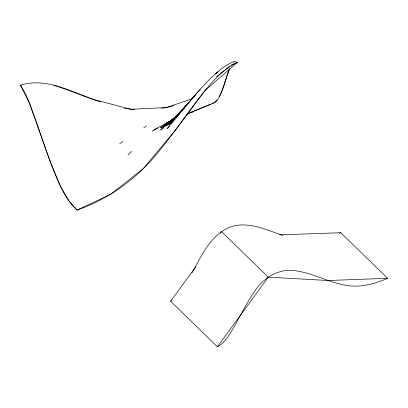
<?xml version="1.0" encoding="UTF-8"?>
<svg xmlns="http://www.w3.org/2000/svg" width="408" height="408" viewBox="0 0 408 408"><rect width="100%" height="100%" fill="white"/><g stroke="black" fill="none" stroke-linecap="round" stroke-linejoin="round"><path stroke-width="0.61" d="M229.627 68.789L220.784 94.075L218.724 98.155L216.526 101.128L214.174 102.887L212.175 103.316M229.352 68.906C225.471 77.984 224.451 88.373 218.969 96.686M192.015 272.753C202.378 254.337 212.731 230.393 235.661 225.537C252.205 222.702 267.877 230.459 283.183 235.508M216.791 99.822L214.975 102.439L186.839 114.031M279.623 234.845L340.818 232.739L387.6 278.302C373.917 284.31 358.647 288.267 343.735 284.881C327.838 281.739 313.37 273.625 297.33 271.055C280.612 267.485 264.053 276.884 255.102 290.766C246.758 302.353 240.674 315.328 233.631 327.695C229.281 334.769 225.104 342.858 217.393 346.775L170.61 301.211L195.692 266.919M220.397 233.141L221.519 231.606L268.301 277.165L328.297 280.51L387.6 278.302M217.393 346.775L268.301 277.165M170.335 124.022C185.645 106.835 199.446 88.016 216.786 72.726C221.733 68.309 227.215 64.377 233.351 61.792M190.964 99.945L195.835 94.222M188.7 102.423L169.101 124.44L187.609 103.948L167.882 124.94L179.586 112.787M169.442 126.2L167.28 128.494L198.4 91.331L200.369 89.745M181.325 110.986L184.36 107.834M184.319 107.799L166.663 125.491L178.745 113.786M127.974 154.912L131.59 151.419M152.408 131.33L153.77 130.019L172.722 119.564M179.087 113.256L165.449 126.052L178.704 114.118M217.938 71.696L215.424 73.924L216.786 72.726M216.617 76.699L229.418 66.417M233.264 62.245L234.677 61.225L237.39 62.368L205.132 90.392L174.486 131.345L143.366 168.499L110.823 194.239L77.051 210.089C63.424 197.492 57.268 179.331 50.577 162.542C45.023 147.589 39.969 132.457 34.68 117.412C30.401 106.539 27.382 94.824 20.4 85.277C48.19 76.378 74.827 94.182 100.674 101.954M163.736 127.765L160.609 129.928L179.071 113.572L164.23 126.582L173.165 118.922L163.006 127.056L172.008 119.952L161.772 127.449L170.84 120.88L160.523 127.735L171.284 120.753M119.728 143.713L122.864 141.637M143.805 127.765L146.421 126.031M170.61 301.211L171.6 300.625M171.197 120.773L168.448 122.329L170.631 121.181M168.881 121.967L167.78 122.528L168.871 122.012M153.77 130.019L157.738 128.041M172.1 120.319L165.98 123.109L170.386 121.13M230.892 65.229L237.39 62.368C220.402 70.421 208.769 85.813 197.421 100.225C184.666 117.203 172.553 134.671 159.069 151.088C137.884 178.01 109.415 198.752 77.051 210.089L69.095 201.215L60.358 186.099L50.577 162.542L29.498 103.331L20.4 85.277L21.655 85.303M210.854 104.244L188.838 113.373M192.821 111.716L191.597 112.215L192.928 111.68M339.048 233.447L340.818 232.739M192.653 98.69L166.168 107.595L130.626 109.247L93.662 99.481L56.227 85.915L53.713 85.869M173.737 105.58L168.341 107.1L161.67 108.355M124.425 108.263L134.523 109.635"/></g></svg>
